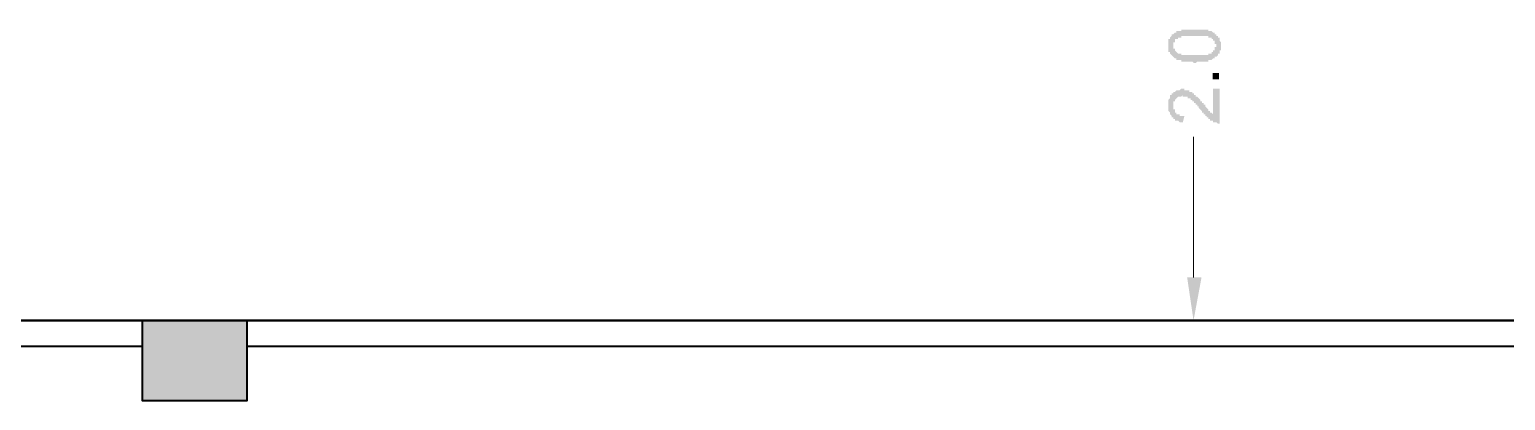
# Model space of a CAD drawing. Header units: inches. Extents: x -11 to 213, y -78 to 40.
# Drawn here: x 25.27 to 30.87, y 20.99 to 22.39 of the extents above; entities that cross this region are included whole.
import ezdxf

# ---------------------------------------------------------------- set-up
doc = ezdxf.new("R2010")
doc.units = ezdxf.units.IN
doc.header["$MEASUREMENT"] = 0
doc.layers.add('PDF_0', color=7, linetype='Continuous')

msp = doc.modelspace()

# ---------------------------------------------------------------- hatches: boundary and pattern name
at = {"layer": 'PDF_0'}
h = msp.add_hatch(color=256, dxfattribs=at)
h.paths.add_polyline_path([(29.58902, 22.33237), (29.58902, 22.33237), (29.58902, 22.33841), (29.58902, 22.33841), (29.58902, 22.33841), (29.58902, 22.34446), (29.58902, 22.34446), (29.58902, 22.35051), (29.58902, 22.35051), (29.58902, 22.35051), (29.58902, 22.35656), (29.59507, 22.35656), (29.59507, 22.35656), (29.59507, 22.35656), (29.59507, 22.36261), (29.59507, 22.36261), (29.59507, 22.36261), (29.60112, 22.36865), (29.60112, 22.36865), (29.60112, 22.36865), (29.60112, 22.36865), (29.60112, 22.3747), (29.60717, 22.3747), (29.60717, 22.3747), (29.60717, 22.3747), (29.60717, 22.3747), (29.61322, 22.38075), (29.61322, 22.38075), (29.61322, 22.38075), (29.61926, 22.38075), (29.61926, 22.38075), (29.61926, 22.3868), (29.62531, 22.3868), (29.62531, 22.3868), (29.62531, 22.3868), (29.63136, 22.3868), (29.63136, 22.3868), (29.63741, 22.3868), (29.63741, 22.39284), (29.63741, 22.39284), (29.64346, 22.39284), (29.64346, 22.39284), (29.6495, 22.39284), (29.6495, 22.39284), (29.65555, 22.39284), (29.65555, 22.39284), (29.6616, 22.39284), (29.6616, 22.39284), (29.66765, 22.39284), (29.66765, 22.39284), (29.67369, 22.39284), (29.67369, 22.39284), (29.67974, 22.39284), (29.68579, 22.39284), (29.68579, 22.39284), (29.68579, 22.39284), (29.69184, 22.39284), (29.69789, 22.39284), (29.69789, 22.39284), (29.70393, 22.39284), (29.70393, 22.39284), (29.70998, 22.39284), (29.70998, 22.39284), (29.71603, 22.39284), (29.71603, 22.39284), (29.72208, 22.39284), (29.72208, 22.39284), (29.72813, 22.39284), (29.72813, 22.39284), (29.72813, 22.39284), (29.73417, 22.39284), (29.73417, 22.39284), (29.74022, 22.39284), (29.74022, 22.3868), (29.74627, 22.3868), (29.74627, 22.3868), (29.74627, 22.3868), (29.75232, 22.3868), (29.75232, 22.3868), (29.75232, 22.3868), (29.75836, 22.38075), (29.75836, 22.38075), (29.75836, 22.38075), (29.76441, 22.38075), (29.76441, 22.38075), (29.76441, 22.38075), (29.76441, 22.3747), (29.77046, 22.3747), (29.77046, 22.3747), (29.77046, 22.36865), (29.77651, 22.36865), (29.77651, 22.36865), (29.77651, 22.36261), (29.77651, 22.36261), (29.78256, 22.36261), (29.78256, 22.35656), (29.78256, 22.35656), (29.78256, 22.35656), (29.78256, 22.35051), (29.78256, 22.35051), (29.7886, 22.34446), (29.7886, 22.34446), (29.7886, 22.33841), (29.7886, 22.33841), (29.7886, 22.33841), (29.7886, 22.33237), (29.7886, 22.33237), (29.7886, 22.33237), (29.7886, 22.32632), (29.7886, 22.32632), (29.7886, 22.32027), (29.7886, 22.32027), (29.7886, 22.32027), (29.7886, 22.31422), (29.78256, 22.31422), (29.78256, 22.31422), (29.78256, 22.30817), (29.78256, 22.30817), (29.78256, 22.30817), (29.78256, 22.30817), (29.78256, 22.30213), (29.78256, 22.30213), (29.77651, 22.30213), (29.77651, 22.29608), (29.77651, 22.29608), (29.77651, 22.29608), (29.77651, 22.29608), (29.77046, 22.29003), (29.77046, 22.29003), (29.77046, 22.29003), (29.77046, 22.29003), (29.76441, 22.29003), (29.76441, 22.28398), (29.76441, 22.28398), (29.75836, 22.28398), (29.75836, 22.28398), (29.75836, 22.28398), (29.75232, 22.27794), (29.75232, 22.27794), (29.75232, 22.27794), (29.74627, 22.27794), (29.74627, 22.27794), (29.74627, 22.27794), (29.74022, 22.27794), (29.74022, 22.27189), (29.73417, 22.27189), (29.73417, 22.27189), (29.72813, 22.27189), (29.72813, 22.27189), (29.72208, 22.27189), (29.72208, 22.27189), (29.71603, 22.27189), (29.71603, 22.27189), (29.70998, 22.27189), (29.70998, 22.27189), (29.70393, 22.27189), (29.70393, 22.27189), (29.69789, 22.27189), (29.69789, 22.27189), (29.69184, 22.26584), (29.68579, 22.26584), (29.68579, 22.26584), (29.68579, 22.26584), (29.67974, 22.27189), (29.67974, 22.27189), (29.67369, 22.27189), (29.67369, 22.27189), (29.66765, 22.27189), (29.66765, 22.27189), (29.6616, 22.27189), (29.6616, 22.27189), (29.65555, 22.27189), (29.65555, 22.27189), (29.6495, 22.27189), (29.6495, 22.27189), (29.64346, 22.27189), (29.64346, 22.27189), (29.63741, 22.27189), (29.63741, 22.27189), (29.63741, 22.27794), (29.63136, 22.27794), (29.63136, 22.27794), (29.62531, 22.27794), (29.62531, 22.27794), (29.62531, 22.27794), (29.61926, 22.27794), (29.61926, 22.28398), (29.61926, 22.28398), (29.61926, 22.28398), (29.61322, 22.28398), (29.61322, 22.28398), (29.61322, 22.28398), (29.60717, 22.29003), (29.60717, 22.29003), (29.60717, 22.29003), (29.60112, 22.29608), (29.60112, 22.29608), (29.60112, 22.29608), (29.59507, 22.30213), (29.59507, 22.30213), (29.59507, 22.30213), (29.59507, 22.30817), (29.59507, 22.30817), (29.58902, 22.30817), (29.58902, 22.31422), (29.58902, 22.31422), (29.58902, 22.32027), (29.58902, 22.32027), (29.58902, 22.32632), (29.58902, 22.32632), (29.58902, 22.32632), (29.58902, 22.33237), (29.58902, 22.33237)], flags=0)
h.paths.add_polyline_path([(29.77046, 22.33237), (29.77046, 22.33237), (29.77046, 22.33841), (29.76441, 22.33841), (29.76441, 22.34446), (29.76441, 22.34446), (29.76441, 22.34446), (29.76441, 22.35051), (29.76441, 22.35051), (29.75836, 22.35051), (29.75836, 22.35656), (29.75836, 22.35656), (29.75232, 22.35656), (29.75232, 22.36261), (29.75232, 22.36261), (29.74627, 22.36261), (29.74627, 22.36261), (29.74627, 22.36261), (29.74627, 22.36261), (29.74022, 22.36261), (29.74022, 22.36261), (29.74022, 22.36865), (29.73417, 22.36865), (29.73417, 22.36865), (29.72813, 22.36865), (29.72813, 22.36865), (29.72813, 22.36865), (29.72208, 22.36865), (29.72208, 22.36865), (29.71603, 22.36865), (29.71603, 22.36865), (29.70998, 22.36865), (29.70998, 22.36865), (29.70393, 22.36865), (29.70393, 22.36865), (29.69789, 22.36865), (29.69789, 22.36865), (29.69184, 22.36865), (29.68579, 22.36865), (29.68579, 22.36865), (29.67974, 22.36865), (29.67974, 22.36865), (29.67369, 22.36865), (29.67369, 22.36865), (29.66765, 22.36865), (29.66765, 22.36865), (29.6616, 22.36865), (29.6616, 22.36865), (29.65555, 22.36865), (29.65555, 22.36865), (29.65555, 22.36865), (29.6495, 22.36865), (29.6495, 22.36865), (29.64346, 22.36865), (29.64346, 22.36865), (29.64346, 22.36865), (29.64346, 22.36865), (29.63741, 22.36865), (29.63741, 22.36261), (29.63136, 22.36261), (29.63136, 22.36261), (29.62531, 22.36261), (29.62531, 22.36261), (29.62531, 22.35656), (29.61926, 22.35656), (29.61926, 22.35656), (29.61926, 22.35656), (29.61322, 22.35656), (29.61322, 22.35051), (29.61322, 22.35051), (29.61322, 22.35051), (29.61322, 22.34446), (29.60717, 22.34446), (29.60717, 22.33841), (29.60717, 22.33841), (29.60717, 22.33237), (29.60717, 22.33237), (29.60717, 22.32632), (29.60717, 22.32632), (29.60717, 22.32632), (29.60717, 22.32027), (29.61322, 22.32027), (29.61322, 22.32027), (29.61322, 22.31422), (29.61322, 22.31422), (29.61322, 22.31422), (29.61926, 22.30817), (29.61926, 22.30817), (29.61926, 22.30817), (29.62531, 22.30213), (29.62531, 22.30213), (29.62531, 22.30213), (29.63136, 22.30213), (29.63136, 22.30213), (29.63136, 22.30213), (29.63136, 22.30213), (29.63741, 22.30213), (29.63741, 22.29608), (29.64346, 22.29608), (29.64346, 22.29608), (29.64346, 22.29608), (29.6495, 22.29608), (29.6495, 22.29608), (29.65555, 22.29608), (29.65555, 22.29608), (29.6616, 22.29608), (29.6616, 22.29608), (29.66765, 22.29608), (29.66765, 22.29608), (29.67369, 22.29608), (29.67369, 22.29608), (29.67974, 22.29608), (29.67974, 22.29608), (29.68579, 22.29608), (29.68579, 22.29608), (29.69184, 22.29608), (29.69184, 22.29608), (29.69789, 22.29608), (29.70393, 22.29608), (29.70393, 22.29608), (29.70998, 22.29608), (29.70998, 22.29608), (29.70998, 22.29608), (29.71603, 22.29608), (29.71603, 22.29608), (29.72208, 22.29608), (29.72208, 22.29608), (29.72813, 22.29608), (29.72813, 22.29608), (29.72813, 22.29608), (29.73417, 22.29608), (29.73417, 22.29608), (29.73417, 22.29608), (29.74022, 22.29608), (29.74022, 22.30213), (29.74022, 22.30213), (29.74627, 22.30213), (29.74627, 22.30213), (29.75232, 22.30213), (29.75232, 22.30817), (29.75232, 22.30817), (29.75836, 22.30817), (29.75836, 22.30817), (29.75836, 22.30817), (29.75836, 22.31422), (29.76441, 22.31422), (29.76441, 22.31422), (29.76441, 22.32027), (29.76441, 22.32027), (29.76441, 22.32632), (29.77046, 22.32632), (29.77046, 22.33237), (29.77046, 22.33237)], flags=0)
msp.add_hatch(color=256, dxfattribs=at).paths.add_polyline_path([(29.78257, 22.16907), (29.78257, 22.03601), (29.78257, 22.03601), (29.77652, 22.03601), (29.77652, 22.03601), (29.77652, 22.03601), (29.77047, 22.04206), (29.77047, 22.04206), (29.76442, 22.04206), (29.76442, 22.04206), (29.76442, 22.04206), (29.75837, 22.04206), (29.75837, 22.04811), (29.75233, 22.04811), (29.75233, 22.04811), (29.75233, 22.04811), (29.74628, 22.04811), (29.74628, 22.05416), (29.74628, 22.05416), (29.74628, 22.05416), (29.74023, 22.05416), (29.74023, 22.05416), (29.74023, 22.0602), (29.74023, 22.0602), (29.73418, 22.0602), (29.73418, 22.06625), (29.73418, 22.06625), (29.72813, 22.06625), (29.72813, 22.0723), (29.72813, 22.0723), (29.72209, 22.0723), (29.72209, 22.07835), (29.72209, 22.07835), (29.71604, 22.07835), (29.71604, 22.0844), (29.71604, 22.0844), (29.70999, 22.09044), (29.70999, 22.09044), (29.70999, 22.09044), (29.70394, 22.09649), (29.70394, 22.09649), (29.70394, 22.09649), (29.70394, 22.10254), (29.6979, 22.10254), (29.6979, 22.10254), (29.6979, 22.10859), (29.69185, 22.10859), (29.69185, 22.10859), (29.69185, 22.11464), (29.6858, 22.11464), (29.6858, 22.11464), (29.6858, 22.12068), (29.67975, 22.12068), (29.67975, 22.12068), (29.67975, 22.12673), (29.67975, 22.12673), (29.6737, 22.12673), (29.6737, 22.12673), (29.6737, 22.13278), (29.66766, 22.13278), (29.66766, 22.13278), (29.66161, 22.13278), (29.66161, 22.13883), (29.66161, 22.13883), (29.65556, 22.13883), (29.65556, 22.13883), (29.64951, 22.13883), (29.64951, 22.13883), (29.64951, 22.13883), (29.64346, 22.13883), (29.64346, 22.14487), (29.64346, 22.14487), (29.63742, 22.13883), (29.63742, 22.13883), (29.63137, 22.13883), (29.63137, 22.13883), (29.63137, 22.13883), (29.62532, 22.13883), (29.62532, 22.13883), (29.61927, 22.13278), (29.61927, 22.13278), (29.61927, 22.13278), (29.61927, 22.13278), (29.61323, 22.12673), (29.61323, 22.12673), (29.61323, 22.12673), (29.61323, 22.12068), (29.61323, 22.12068), (29.60718, 22.12068), (29.60718, 22.11464), (29.60718, 22.11464), (29.60718, 22.10859), (29.60718, 22.10859), (29.60718, 22.10254), (29.60718, 22.10254), (29.60718, 22.09649), (29.60718, 22.09649), (29.60718, 22.09649), (29.60718, 22.09044), (29.61323, 22.09044), (29.61323, 22.0844), (29.61323, 22.0844), (29.61323, 22.0844), (29.61323, 22.07835), (29.61927, 22.07835), (29.61927, 22.07835), (29.61927, 22.0723), (29.62532, 22.0723), (29.62532, 22.0723), (29.62532, 22.0723), (29.63137, 22.0723), (29.63137, 22.06625), (29.63742, 22.06625), (29.63742, 22.06625), (29.64346, 22.06625), (29.64346, 22.06625), (29.64951, 22.06625), (29.64951, 22.06625), (29.64346, 22.04206), (29.64346, 22.04206), (29.63742, 22.04206), (29.63742, 22.04206), (29.63137, 22.04206), (29.63137, 22.04206), (29.62532, 22.04811), (29.62532, 22.04811), (29.62532, 22.04811), (29.61927, 22.04811), (29.61927, 22.04811), (29.61323, 22.04811), (29.61323, 22.05416), (29.61323, 22.05416), (29.60718, 22.05416), (29.60718, 22.05416), (29.60718, 22.0602), (29.60718, 22.0602), (29.60113, 22.0602), (29.60113, 22.06625), (29.60113, 22.06625), (29.60113, 22.06625), (29.59508, 22.0723), (29.59508, 22.0723), (29.59508, 22.0723), (29.59508, 22.07835), (29.59508, 22.07835), (29.58903, 22.0844), (29.58903, 22.0844), (29.58903, 22.0844), (29.58903, 22.09044), (29.58903, 22.09044), (29.58903, 22.09649), (29.58903, 22.09649), (29.58903, 22.10254), (29.58903, 22.10254), (29.58903, 22.10859), (29.58903, 22.10859), (29.58903, 22.11464), (29.58903, 22.11464), (29.58903, 22.11464), (29.58903, 22.12068), (29.58903, 22.12068), (29.58903, 22.12673), (29.58903, 22.12673), (29.59508, 22.13278), (29.59508, 22.13278), (29.59508, 22.13278), (29.59508, 22.13883), (29.59508, 22.13883), (29.59508, 22.14487), (29.60113, 22.14487), (29.60113, 22.14487), (29.60113, 22.15092), (29.60113, 22.15092), (29.60113, 22.15092), (29.60718, 22.15092), (29.60718, 22.15697), (29.61323, 22.15697), (29.61323, 22.15697), (29.61323, 22.15697), (29.61927, 22.16302), (29.61927, 22.16302), (29.61927, 22.16302), (29.62532, 22.16302), (29.62532, 22.16302), (29.63137, 22.16302), (29.63137, 22.16302), (29.63137, 22.16302), (29.63742, 22.16907), (29.63742, 22.16907), (29.64346, 22.16907), (29.64346, 22.16907), (29.64346, 22.16907), (29.64951, 22.16907), (29.64951, 22.16302), (29.64951, 22.16302), (29.65556, 22.16302), (29.65556, 22.16302), (29.66161, 22.16302), (29.66161, 22.16302), (29.66766, 22.16302), (29.66766, 22.16302), (29.66766, 22.15697), (29.6737, 22.15697), (29.6737, 22.15697), (29.67975, 22.15697), (29.67975, 22.15092), (29.67975, 22.15092), (29.67975, 22.15092), (29.6858, 22.15092), (29.6858, 22.15092), (29.6858, 22.15092), (29.6858, 22.14487), (29.69185, 22.14487), (29.69185, 22.14487), (29.69185, 22.14487), (29.69185, 22.13883), (29.6979, 22.13883), (29.6979, 22.13883), (29.6979, 22.13883), (29.70394, 22.13278), (29.70394, 22.13278), (29.70394, 22.13278), (29.70999, 22.12673), (29.70999, 22.12673), (29.70999, 22.12068), (29.71604, 22.12068), (29.71604, 22.12068), (29.71604, 22.11464), (29.72209, 22.11464), (29.72209, 22.10859), (29.72209, 22.10859), (29.72813, 22.10859), (29.72813, 22.10254), (29.72813, 22.10254), (29.73418, 22.09649), (29.73418, 22.09649), (29.73418, 22.09649), (29.74023, 22.09044), (29.74023, 22.09044), (29.74023, 22.0844), (29.74628, 22.0844), (29.74628, 22.0844), (29.74628, 22.07835), (29.75233, 22.07835), (29.75233, 22.07835), (29.75233, 22.07835), (29.75837, 22.0723), (29.75837, 22.0723), (29.75837, 22.0723), (29.75837, 22.0723), (29.75837, 22.16907)])

# ---------------------------------------------------------------- linework, layer by layer
at = {"layer": 'PDF_0', "lineweight": 5}
for points in [[(29.68402, 21.45456), (29.68402, 21.98678)], [(29.6054, 21.29127), (29.55702, 21.29127)]]:
    msp.add_lwpolyline(points, dxfattribs=at)
at = {"layer": 'PDF_0', "lineweight": 40}
for points in [[(23.9083, 21.29127), (31.79473, 21.29127)], [(25.69847, 21.29127), (25.69847, 20.98888), (26.09763, 20.98888), (26.09763, 21.29127)]]:
    msp.add_lwpolyline(points, close=True, dxfattribs=at)
for points in [[(23.9083, 21.19451), (25.69847, 21.19451)], [(26.09763, 21.19451), (31.3109, 21.19451)]]:
    msp.add_lwpolyline(points, dxfattribs=at)
at = {"layer": 'PDF_0', "lineweight": 5}
msp.add_solid([(29.78079, 22.22869), (29.78079, 22.2045), (29.7566, 22.22869), (29.7566, 22.2045)], dxfattribs=at)
at = {"layer": 'PDF_0'}
msp.add_solid([(29.65983, 21.45456), (29.71426, 21.45456), (29.68402, 21.29127)], dxfattribs=at)
at = {"layer": 'PDF_0', "color": 9, "true_color": 0x00007f}
for points in [[(26.09763, 20.98888), (26.09763, 21.29127), (25.69847, 20.98888)], [(26.09763, 21.29127), (25.69847, 20.98888), (25.69847, 21.29127)]]:
    msp.add_solid(points, dxfattribs=at)

doc.saveas('drawing.dxf')
